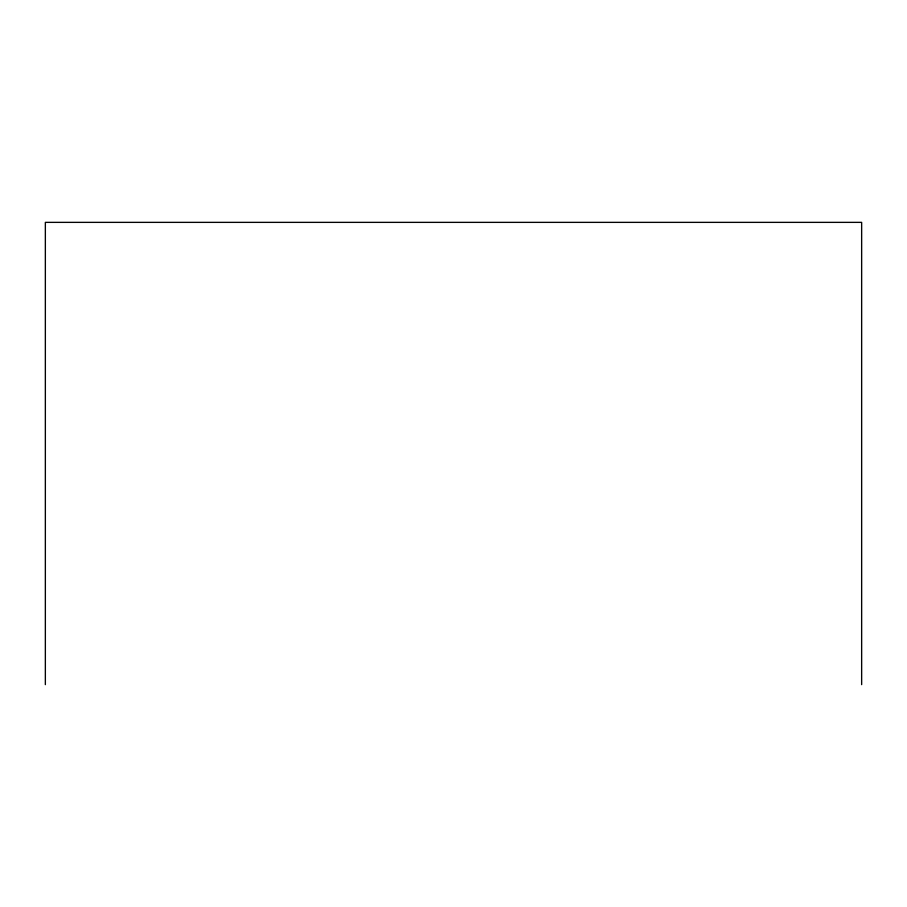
<?xml version="1.0" encoding="UTF-8"?>
<svg xmlns="http://www.w3.org/2000/svg" width="907" height="907" viewBox="0 0 907 907"><rect width="100%" height="100%" fill="white"/><g stroke="black" fill="none" stroke-linecap="round" stroke-linejoin="round"><path stroke-width="1.36" d="M861.65 684.638L861.65 222.362L45.35 222.362L45.35 684.638"/></g></svg>
